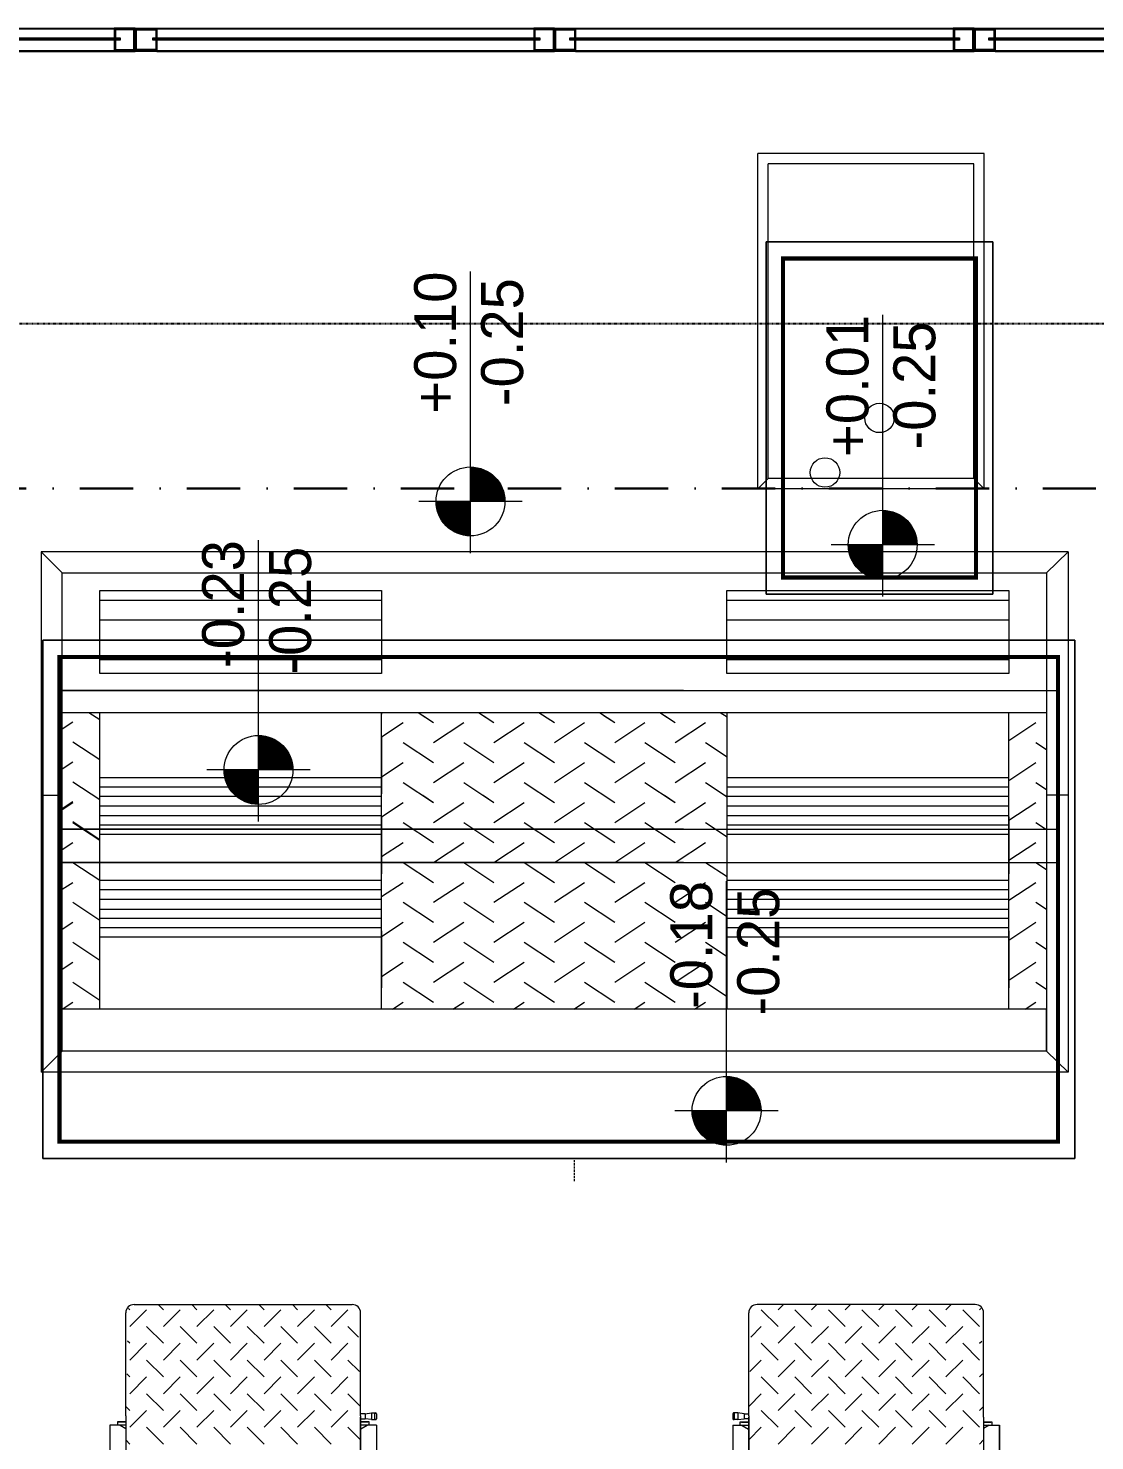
# Model space of a CAD drawing. Extents: x -3709 to 34975, y -230 to 8245.
# Drawn here: x 1614.9 to 1869.1, y 988.8 to 1325.4 of the extents above; entities that cross this region are included whole.
import ezdxf
from ezdxf.enums import TextEntityAlignment as Align

# ---------------------------------------------------------------- set-up
doc = ezdxf.new("R2010")
doc.units = 0
for name, pattern in [('DASHDOT', [25.4, 12.7, -6.35, 0, -6.35]), ('DASHED', [0.75, 0.5, -0.25]), ('DOT2', [0.125, 0, -0.125])]:
    doc.linetypes.add(name, pattern=pattern)
doc.layers.get('0').update_dxf_attribs({"color": 9, "lineweight": 9})
for name, color, linetype, lineweight in [('06D', 9, 'Continuous', 9), ('10', 9, 'Continuous', 9), ('15', 9, 'Continuous', 9), ('20', 9, 'DOT2', 9), ('40', 9, 'Continuous', 9), ('B_Ekipman_Zemin', 155, 'Continuous', 9), ('E-KABLO', 7, 'Continuous', 30)]:
    doc.layers.add(name, color=color, linetype=linetype, lineweight=lineweight)
doc.styles.add('HAS100', font='GOTHIC.TTF', dxfattribs={"height": 200})

# ---------------------------------------------------------------- blocks, each defined once
blk = doc.blocks.new('p-seksiyonel-5851')
at = {"layer": '06D'}
for points in [[(-13.45, 2.7), (-97.66, 2.7)], [(86.65, 2.7), (-3.35, 2.7)], [(186.45, 2.7), (96.65, 2.7)], [(280.97, 2.7), (196.65, 2.7)], [(-13.35, -2.7), (-97.66, -2.7)], [(86.65, -2.7), (-3.35, -2.7)], [(186.45, -2.7), (96.65, -2.7)], [(280.97, -2.7), (196.65, -2.7)]]:
    blk.add_lwpolyline(points, dxfattribs=at)
at = {"layer": '10'}
for points in [[(-13.35, -0.05), (-13.35, -2.7), (-8.35, -2.7), (-8.35, 2.7), (-13.35, 2.7), (-13.35, 0.45)], [(-13.05, -0.05), (-13.05, -2.4), (-8.65, -2.4), (-8.65, 2.4), (-13.05, 2.4), (-13.05, 0.45)], [(-3.35, -0.05), (-3.35, -2.7), (-8.35, -2.7), (-8.35, 2.7), (-3.35, 2.7), (-3.35, 0.45)], [(-3.65, -0.05), (-3.65, -2.4), (-8.05, -2.4), (-8.05, 2.4), (-3.65, 2.4), (-3.65, 0.45)], [(86.65, -0.05), (86.65, -2.7), (91.65, -2.7), (91.65, 2.7), (86.65, 2.7), (86.65, 0.45)], [(86.95, -0.05), (86.95, -2.4), (91.35, -2.4), (91.35, 2.4), (86.95, 2.4), (86.95, 0.45)], [(91.65, 2.7), (96.65, 2.7), (96.65, 0.45)], [(96.65, -0.05), (96.65, -2.7), (91.65, -2.7), (91.65, 2.7)], [(96.65, -0.05), (96.65, -2.7), (91.65, -2.7), (91.65, 2.7), (96.65, 2.7), (96.65, 0.45)], [(96.35, -0.05), (96.35, -2.4), (91.95, -2.4), (91.95, 2.4), (96.35, 2.4), (96.35, 0.45)], [(186.45, -0.05), (186.45, -2.7), (191.65, -2.7), (191.65, 2.7), (186.45, 2.7), (186.45, 0.45)], [(186.75, -0.05), (186.75, -2.4), (191.35, -2.4), (191.35, 2.4), (186.75, 2.4), (186.75, 0.45)], [(191.65, 2.7), (196.65, 2.7), (196.65, 0.45)], [(196.65, -0.05), (196.65, -2.7), (191.65, -2.7), (191.65, 2.7)], [(196.65, -0.05), (196.65, -2.7), (191.65, -2.7), (191.65, 2.7), (196.65, 2.7), (196.65, 0.45)], [(196.35, -0.05), (196.35, -2.4), (191.95, -2.4), (191.95, 2.4), (196.35, 2.4), (196.35, 0.45)]]:
    blk.add_lwpolyline(points, dxfattribs=at)
at = {"layer": '15'}
blk.add_lwpolyline([(-106.05, -0.05), (-11.85, -0.05), (-11.85, 0.45), (-106.05, 0.45), (-106.05, -0.05)], dxfattribs=at)
for points in [[(88.05, 0.45), (-4.85, 0.45), (-4.85, -0.05), (88.05, -0.05)], [(187.44, 0.45), (95.2, 0.45), (95.2, -0.05), (187.44, -0.05)], [(281.96, 0.45), (195.2, 0.45), (195.2, -0.05), (281.96, -0.05)]]:
    blk.add_lwpolyline(points, close=True, dxfattribs=at)
at = {"layer": '20'}
blk.add_lwpolyline([(-116.7, -1.22), (-116.7, -67.69), (299.99, -67.69), (299.99, -1.22)], dxfattribs=at)
at = {"layer": '40'}
blk.add_lwpolyline([(-109.86, -2.7), (293.17, -2.7), (293.17, 2.7), (-109.86, 2.7)], close=True, dxfattribs=at)
blk = doc.blocks.new('4800makaslift')
for p, q in [((14273.2, 12527), (14793.2, 12527)), ((14343, 12514.5), (14330.5, 12527)), ((14423, 12514.5), (14410.5, 12527)), ((14503, 12514.5), (14490.5, 12527)), ((14583, 12514.5), (14570.5, 12527)), ((14663, 12514.5), (14650.5, 12527)), ((14743, 12514.5), (14730.5, 12527)), ((16278.2, 12527), (15758.2, 12527)), ((15808.3, 12514.5), (15820.8, 12527)), ((15888.3, 12514.5), (15900.8, 12527)), ((15968.3, 12514.5), (15980.8, 12527)), ((16048.3, 12514.5), (16060.8, 12527)), ((16128.3, 12514.5), (16140.8, 12527)), ((16208.3, 12514.5), (16220.8, 12527)), ((14253.2, 12261.5), (14253.2, 12507)), ((14263, 12514.5), (14259.7, 12517.8)), ((14263, 12474.5), (14303, 12514.5)), ((14343, 12474.5), (14383, 12514.5)), ((14423, 12474.5), (14463, 12514.5)), ((14503, 12474.5), (14543, 12514.5)), ((14583, 12474.5), (14623, 12514.5)), ((14663, 12474.5), (14703, 12514.5)), ((14743, 12474.5), (14783, 12514.5)), ((14813.2, 12261.5), (14813.2, 12507)), ((15738.2, 12261.5), (15738.2, 12507)), ((15808.3, 12474.5), (15768.3, 12514.5)), ((15888.3, 12474.5), (15848.3, 12514.5)), ((15968.3, 12474.5), (15928.3, 12514.5)), ((16048.3, 12474.5), (16008.3, 12514.5)), ((16128.3, 12474.5), (16088.3, 12514.5)), ((16208.3, 12474.5), (16168.3, 12514.5)), ((16288.3, 12474.5), (16248.3, 12514.5)), ((16288.3, 12514.5), (16291.6, 12517.8)), ((16298.2, 12261.5), (16298.2, 12507)), ((14343, 12434.5), (14303, 12474.5)), ((14423, 12434.5), (14383, 12474.5)), ((14503, 12434.5), (14463, 12474.5)), ((14583, 12434.5), (14543, 12474.5)), ((14663, 12434.5), (14623, 12474.5)), ((14743, 12434.5), (14703, 12474.5)), ((14808.3, 12449.2), (14783, 12474.5)), ((15743, 12449.2), (15768.3, 12474.5)), ((15808.3, 12434.5), (15848.3, 12474.5)), ((15888.3, 12434.5), (15928.3, 12474.5)), ((15968.3, 12434.5), (16008.3, 12474.5)), ((16048.3, 12434.5), (16088.3, 12474.5)), ((16128.3, 12434.5), (16168.3, 12474.5)), ((16208.3, 12434.5), (16248.3, 12474.5)), ((14263, 12434.5), (14257.8, 12439.7)), ((14263, 12394.5), (14303, 12434.5)), ((14343, 12394.5), (14383, 12434.5)), ((14423, 12394.5), (14463, 12434.5)), ((14503, 12394.5), (14543, 12434.5)), ((14583, 12394.5), (14623, 12434.5)), ((14663, 12394.5), (14703, 12434.5)), ((14743, 12394.5), (14783, 12434.5)), ((15808.3, 12394.5), (15768.3, 12434.5)), ((15888.3, 12394.5), (15848.3, 12434.5)), ((15968.3, 12394.5), (15928.3, 12434.5)), ((16048.3, 12394.5), (16008.3, 12434.5)), ((16128.3, 12394.5), (16088.3, 12434.5)), ((16208.3, 12394.5), (16168.3, 12434.5)), ((16288.3, 12394.5), (16248.3, 12434.5)), ((16288.3, 12434.5), (16293.6, 12439.7)), ((14343, 12354.5), (14303, 12394.5)), ((14423, 12354.5), (14383, 12394.5)), ((14503, 12354.5), (14463, 12394.5)), ((14583, 12354.5), (14543, 12394.5)), ((14663, 12354.5), (14623, 12394.5)), ((14743, 12354.5), (14703, 12394.5)), ((14810.3, 12367.1), (14783, 12394.5)), ((15741, 12367.1), (15768.3, 12394.5)), ((15808.3, 12354.5), (15848.3, 12394.5)), ((15888.3, 12354.5), (15928.3, 12394.5)), ((15968.3, 12354.5), (16008.3, 12394.5)), ((16048.3, 12354.5), (16088.3, 12394.5)), ((16128.3, 12354.5), (16168.3, 12394.5)), ((16208.3, 12354.5), (16248.3, 12394.5)), ((14263, 12354.5), (14255.9, 12361.6)), ((14263, 12314.5), (14303, 12354.5)), ((14343, 12314.5), (14383, 12354.5)), ((14423, 12314.5), (14463, 12354.5)), ((14503, 12314.5), (14543, 12354.5)), ((14583, 12314.5), (14623, 12354.5)), ((14663, 12314.5), (14703, 12354.5)), ((14743, 12314.5), (14783, 12354.5)), ((15808.3, 12314.5), (15768.3, 12354.5)), ((15888.3, 12314.5), (15848.3, 12354.5)), ((15968.3, 12314.5), (15928.3, 12354.5)), ((16048.3, 12314.5), (16008.3, 12354.5)), ((16128.3, 12314.5), (16088.3, 12354.5)), ((16208.3, 12314.5), (16168.3, 12354.5)), ((16288.3, 12314.5), (16248.3, 12354.5)), ((16288.3, 12354.5), (16295.5, 12361.6)), ((14343, 12274.5), (14303, 12314.5)), ((14423, 12274.5), (14383, 12314.5)), ((14503, 12274.5), (14463, 12314.5)), ((14583, 12274.5), (14543, 12314.5)), ((14663, 12274.5), (14623, 12314.5)), ((14743, 12274.5), (14703, 12314.5)), ((14812.4, 12285.1), (14783, 12314.5)), ((15739, 12285.1), (15768.3, 12314.5)), ((15808.3, 12274.5), (15848.3, 12314.5)), ((15888.3, 12274.5), (15928.3, 12314.5)), ((15968.3, 12274.5), (16008.3, 12314.5)), ((16048.3, 12274.5), (16088.3, 12314.5)), ((16128.3, 12274.5), (16168.3, 12314.5)), ((16208.3, 12274.5), (16248.3, 12314.5)), ((14253.2, 12258.4), (14253.2, 12100)), ((14253.2, 12258.3), (14253.2, 12130.2)), ((14263, 12274.5), (14254, 12283.5)), ((14303, 12274.5), (14263, 12234.5)), ((14383, 12274.5), (14343, 12234.5)), ((14463, 12274.5), (14423, 12234.5)), ((14543, 12274.5), (14503, 12234.5)), ((14623, 12274.5), (14583, 12234.5)), ((14703, 12274.5), (14663, 12234.5)), ((14783, 12274.5), (14743, 12234.5)), ((14824.1, 12266.5), (14813.2, 12266.5)), ((14813.2, 12261.5), (14813.2, 12129.4)), ((14813.2, 12130.2), (14813.2, 12258.3)), ((14813.2, 12254.5), (14824.1, 12254.5)), ((14824.1, 12266.6), (14839.1, 12268.6)), ((14824.1, 12266.6), (14824.1, 12254.5)), ((14839.1, 12252.6), (14824.1, 12254.5)), ((14839.1, 12268.6), (14849.1, 12268.6)), ((14839.1, 12268.6), (14839.1, 12252.6)), ((14847.1, 12254.6), (14847.1, 12266.6)), ((14851.1, 12266.6), (14851.1, 12254.6)), ((15700.3, 12266.6), (15700.3, 12254.6)), ((15712.3, 12268.6), (15702.3, 12268.6)), ((15704.3, 12254.6), (15704.3, 12266.6)), ((15712.3, 12268.6), (15712.3, 12252.6)), ((15727.3, 12266.6), (15712.3, 12268.6)), ((15712.3, 12252.6), (15727.3, 12254.5)), ((15727.3, 12266.6), (15727.3, 12254.5)), ((15727.3, 12266.5), (15738.2, 12266.5)), ((15738.2, 12254.5), (15727.3, 12254.5)), ((15738.2, 12261.5), (15738.2, 12129.4)), ((15738.2, 12130.2), (15738.2, 12258.3)), ((15768.3, 12274.5), (15808.3, 12234.5)), ((15848.3, 12274.5), (15888.3, 12234.5)), ((15928.3, 12274.5), (15968.3, 12234.5)), ((16008.3, 12274.5), (16048.3, 12234.5)), ((16088.3, 12274.5), (16128.3, 12234.5)), ((16168.3, 12274.5), (16208.3, 12234.5)), ((16248.3, 12274.5), (16288.3, 12234.5)), ((16288.3, 12274.5), (16297.4, 12283.5)), ((16298.2, 12258.4), (16298.2, 12100)), ((16298.2, 12258.3), (16298.2, 12130.2)), ((14253.2, 12239.6), (14215.7, 12239.6)), ((14215.7, 12239.6), (14215.7, 7239.6)), ((14253.2, 12247.6), (14233.2, 12247.6)), ((14233.2, 12247.6), (14233.2, 12239.6)), ((14253.2, 12247), (14235.7, 12247)), ((14239.8, 12239.1), (14253.1, 12231.4)), ((14303, 12234.5), (14343, 12194.5)), ((14383, 12234.5), (14423, 12194.5)), ((14463, 12234.5), (14503, 12194.5)), ((14543, 12234.5), (14583, 12194.5)), ((14623, 12234.5), (14663, 12194.5)), ((14703, 12234.5), (14743, 12194.5)), ((14783, 12234.5), (14813.2, 12204.3)), ((14833.2, 12247.6), (14813.2, 12247.6)), ((14830.7, 12247), (14813.2, 12247)), ((14850.7, 12239.6), (14813.2, 12239.6)), ((14828.4, 12238.4), (14814, 12230.1)), ((14833.2, 12239.6), (14833.2, 12247.6)), ((14839.1, 12252.6), (14849.1, 12252.6)), ((14850.7, 12239.6), (14850.7, 7239.6)), ((15700.7, 12239.6), (15700.7, 7239.6)), ((15700.7, 12239.6), (15738.2, 12239.6)), ((15712.3, 12252.6), (15702.3, 12252.6)), ((15718.2, 12239.6), (15718.2, 12247.6)), ((15718.2, 12247.6), (15738.2, 12247.6)), ((15720.7, 12247), (15738.2, 12247)), ((15722.9, 12238.4), (15737.4, 12230.1)), ((15768.3, 12234.5), (15738.2, 12204.3)), ((15848.3, 12234.5), (15808.3, 12194.5)), ((15928.3, 12234.5), (15888.3, 12194.5)), ((16008.3, 12234.5), (15968.3, 12194.5)), ((16088.3, 12234.5), (16048.3, 12194.5)), ((16168.3, 12234.5), (16128.3, 12194.5)), ((16248.3, 12234.5), (16208.3, 12194.5)), ((16298.2, 12247.6), (16318.2, 12247.6)), ((16298.2, 12247), (16315.7, 12247)), ((16298.2, 12239.6), (16335.7, 12239.6)), ((16311.6, 12239.1), (16298.3, 12231.4)), ((16318.2, 12247.6), (16318.2, 12239.6)), ((16335.7, 12239.6), (16335.7, 10600.3)), ((16335.7, 7239.6), (16335.7, 12239.6)), ((14253.2, 12204.3), (14263, 12194.5)), ((16298.2, 12204.3), (16288.3, 12194.5))]:
    blk.add_line(p, q)
for centre, radius, start, end in [((14273.2, 12507), 20, 90, 180), ((14793.2, 12507), 20, 0, 90), ((15758.2, 12507), 20, 90, 180), ((16278.2, 12507), 20, 360, 90), ((14273.2, 12258.4), 20, 171.1197, 180), ((14849.1, 12266.6), 2, 0, 180), ((14849.1, 12254.6), 2, 180, 0), ((15702.3, 12266.6), 2, 360, 180), ((15702.3, 12254.6), 2, 180, 360), ((16278.2, 12258.4), 20, 360, 8.8803)]:
    blk.add_arc(centre, radius, start, end)
blk = doc.blocks.new('test')
for p, q in [((557660.97, 4356615.75), (557606.97, 4356615.75)), ((557606.97, 4356535.76), (557606.97, 4356615.75)), ((557660.97, 4356535.76), (557660.97, 4356615.75)), ((557658.48, 4356613.25), (557609.47, 4356613.25)), ((557609.47, 4356538.26), (557609.47, 4356613.25)), ((557658.48, 4356538.26), (557658.48, 4356613.25)), ((557609.47, 4356538.26), (557606.97, 4356535.76)), ((557658.48, 4356538.26), (557609.47, 4356538.26)), ((557658.48, 4356538.26), (557660.97, 4356535.76)), ((557660.97, 4356535.76), (557606.97, 4356535.76)), ((557680.97, 4356520.76), (557436.17, 4356520.76)), ((557441.18, 4356515.82), (557436.17, 4356520.76)), ((557680.97, 4356520.76), (557675.81, 4356515.82)), ((557680.97, 4356520.76), (557680.97, 4356396.76)), ((557441.18, 4356515.82), (557675.99, 4356515.82)), ((557441.18, 4356462.83), (557441.18, 4356515.82)), ((557675.81, 4356515.82), (557675.81, 4356462.76)), ((557450.12, 4356491.78), (557450.12, 4356511.57)), ((557450.12, 4356511.57), (557517.32, 4356511.57)), ((557517.32, 4356511.57), (557517.32, 4356491.78)), ((557599.64, 4356491.78), (557599.64, 4356511.57)), ((557599.64, 4356511.57), (557666.84, 4356511.57)), ((557666.84, 4356511.57), (557666.84, 4356491.78)), ((557517.32, 4356509.18), (557450.12, 4356509.18)), ((557666.84, 4356509.18), (557599.64, 4356509.18)), ((557517.32, 4356504.47), (557450.12, 4356504.47)), ((557666.84, 4356504.47), (557599.64, 4356504.47)), ((557517.32, 4356499.76), (557450.12, 4356499.76)), ((557666.84, 4356499.76), (557599.64, 4356499.76)), ((557517.32, 4356495.04), (557450.12, 4356495.04)), ((557666.84, 4356495.04), (557599.64, 4356495.04)), ((557517.32, 4356491.78), (557450.12, 4356491.78)), ((557666.84, 4356491.78), (557599.64, 4356491.78)), ((557441.18, 4356482.52), (557675.81, 4356482.52)), ((557441.18, 4356478.62), (557443.7, 4356480.29)), ((557447.53, 4356482.52), (557450.14, 4356480.8)), ((557450.14, 4356411.77), (557450.14, 4356482.52)), ((557517.33, 4356411.77), (557517.33, 4356482.52)), ((557517.33, 4356482.52), (557517.33, 4356482.13)), ((557517.33, 4356476.69), (557522.48, 4356480.09)), ((557517.33, 4356476.69), (557522.48, 4356480.09)), ((557526, 4356482.52), (557529.68, 4356480.09)), ((557527.11, 4356481.79), (557529.68, 4356480.09)), ((557529.68, 4356475.33), (557536.88, 4356480.09)), ((557529.68, 4356475.33), (557536.88, 4356480.09)), ((557540.41, 4356482.52), (557544.09, 4356480.09)), ((557541.52, 4356481.79), (557544.09, 4356480.09)), ((557544.09, 4356475.33), (557551.29, 4356480.09)), ((557544.09, 4356475.33), (557551.29, 4356480.09)), ((557554.82, 4356482.52), (557558.5, 4356480.09)), ((557555.92, 4356481.79), (557558.5, 4356480.09)), ((557558.5, 4356475.33), (557565.7, 4356480.09)), ((557558.5, 4356475.33), (557565.7, 4356480.09)), ((557569.22, 4356482.52), (557572.9, 4356480.09)), ((557570.33, 4356481.79), (557572.9, 4356480.09)), ((557572.9, 4356475.33), (557580.1, 4356480.09)), ((557572.9, 4356475.33), (557580.1, 4356480.09)), ((557583.63, 4356482.52), (557587.31, 4356480.09)), ((557584.74, 4356481.79), (557587.31, 4356480.09)), ((557587.31, 4356475.33), (557594.51, 4356480.09)), ((557587.31, 4356475.33), (557594.51, 4356480.09)), ((557598.04, 4356482.52), (557599.66, 4356481.45)), ((557599.14, 4356481.79), (557599.66, 4356481.45)), ((557599.66, 4356411.77), (557599.66, 4356482.52)), ((557599.66, 4356482.13), (557599.66, 4356482.52)), ((557666.85, 4356411.77), (557666.85, 4356482.52)), ((557666.85, 4356475.84), (557673.28, 4356480.09)), ((557517.33, 4356476.69), (557517.33, 4356463.1)), ((557599.66, 4356463.1), (557599.66, 4356476.69)), ((557443.7, 4356475.53), (557450.14, 4356471.28)), ((557522.48, 4356475.33), (557529.68, 4356470.58)), ((557522.48, 4356475.33), (557529.68, 4356470.58)), ((557536.88, 4356475.33), (557544.09, 4356470.58)), ((557536.88, 4356475.33), (557544.09, 4356470.58)), ((557551.29, 4356475.33), (557558.5, 4356470.58)), ((557551.29, 4356475.33), (557558.5, 4356470.58)), ((557565.7, 4356475.33), (557572.9, 4356470.58)), ((557565.7, 4356475.33), (557572.9, 4356470.58)), ((557580.1, 4356475.33), (557587.31, 4356470.58)), ((557580.1, 4356475.33), (557587.31, 4356470.58)), ((557594.51, 4356475.33), (557599.66, 4356471.94)), ((557594.51, 4356475.33), (557599.66, 4356471.94)), ((557673.28, 4356475.33), (557675.81, 4356473.67)), ((557441.18, 4356469.11), (557443.7, 4356470.77)), ((557517.33, 4356467.18), (557522.48, 4356470.58)), ((557529.68, 4356465.82), (557536.88, 4356470.58)), ((557544.09, 4356465.82), (557551.29, 4356470.58)), ((557558.5, 4356465.82), (557565.7, 4356470.58)), ((557572.9, 4356465.82), (557580.1, 4356470.58)), ((557587.31, 4356465.82), (557594.51, 4356470.58)), ((557666.85, 4356466.33), (557673.28, 4356470.58)), ((557443.7, 4356466.01), (557450.14, 4356461.76)), ((557450.14, 4356467.03), (557517.33, 4356467.03)), ((557599.66, 4356467.03), (557666.85, 4356467.03)), ((557436.16, 4356462.83), (557441.18, 4356462.76)), ((557441.17, 4356411.75), (557441.18, 4356462.76)), ((557441.18, 4356401.81), (557441.18, 4356462.76)), ((557450.14, 4356464.76), (557517.33, 4356464.76)), ((557517.33, 4356462.5), (557450.14, 4356462.5)), ((557522.48, 4356465.82), (557529.68, 4356461.06)), ((557527.11, 4356462.76), (557529.68, 4356461.06)), ((557536.88, 4356465.82), (557544.09, 4356461.06)), ((557541.52, 4356462.76), (557544.09, 4356461.06)), ((557551.29, 4356465.82), (557558.5, 4356461.06)), ((557555.92, 4356462.76), (557558.5, 4356461.06)), ((557565.7, 4356465.82), (557572.9, 4356461.06)), ((557570.33, 4356462.76), (557572.9, 4356461.06)), ((557580.1, 4356465.82), (557587.31, 4356461.06)), ((557584.74, 4356462.76), (557587.31, 4356461.06)), ((557594.51, 4356465.82), (557599.66, 4356462.42)), ((557599.14, 4356462.76), (557599.66, 4356462.42)), ((557599.66, 4356464.76), (557666.85, 4356464.76)), ((557666.85, 4356462.5), (557599.66, 4356462.5)), ((557673.28, 4356465.82), (557675.81, 4356464.15)), ((557675.81, 4356462.76), (557675.81, 4356401.81)), ((557675.81, 4356462.76), (557675.81, 4356411.8)), ((557680.97, 4356462.76), (557675.81, 4356462.76)), ((557441.18, 4356459.59), (557443.7, 4356461.25)), ((557441.18, 4356459.39), (557443.7, 4356461.06)), ((557450.14, 4356460.23), (557517.33, 4356460.23)), ((557517.33, 4356457.66), (557522.48, 4356461.06)), ((557517.33, 4356457.66), (557522.48, 4356461.06)), ((557529.68, 4356456.3), (557536.88, 4356461.06)), ((557529.68, 4356456.3), (557536.88, 4356461.06)), ((557544.09, 4356456.3), (557551.29, 4356461.06)), ((557544.09, 4356456.3), (557551.29, 4356461.06)), ((557558.5, 4356456.3), (557565.7, 4356461.06)), ((557558.5, 4356456.3), (557565.7, 4356461.06)), ((557572.9, 4356456.3), (557580.1, 4356461.06)), ((557572.9, 4356456.3), (557580.1, 4356461.06)), ((557587.31, 4356456.3), (557594.51, 4356461.06)), ((557587.31, 4356456.3), (557594.51, 4356461.06)), ((557599.66, 4356460.23), (557666.85, 4356460.23)), ((557666.85, 4356456.81), (557673.28, 4356461.06)), ((557666.85, 4356456.81), (557673.28, 4356461.06)), ((557443.7, 4356456.5), (557450.14, 4356452.25)), ((557443.7, 4356456.3), (557450.14, 4356452.05)), ((557450.14, 4356457.96), (557517.33, 4356457.96)), ((557450.14, 4356444.06), (557450.14, 4356457.66)), ((557517.33, 4356457.66), (557517.33, 4356444.06)), ((557522.48, 4356456.3), (557529.68, 4356451.54)), ((557522.48, 4356456.3), (557529.68, 4356451.54)), ((557536.88, 4356456.3), (557544.09, 4356451.54)), ((557536.88, 4356456.3), (557544.09, 4356451.54)), ((557551.29, 4356456.3), (557558.5, 4356451.54)), ((557551.29, 4356456.3), (557558.5, 4356451.54)), ((557565.7, 4356456.3), (557572.9, 4356451.54)), ((557565.7, 4356456.3), (557572.9, 4356451.54)), ((557580.1, 4356456.3), (557587.31, 4356451.54)), ((557580.1, 4356456.3), (557587.31, 4356451.54)), ((557594.51, 4356456.3), (557599.66, 4356452.9)), ((557594.51, 4356456.3), (557599.66, 4356452.9)), ((557599.66, 4356457.96), (557666.85, 4356457.96)), ((557599.66, 4356444.06), (557599.66, 4356457.66)), ((557666.85, 4356457.66), (557666.85, 4356444.06)), ((557673.28, 4356456.3), (557675.81, 4356454.63)), ((557450.14, 4356455.7), (557517.33, 4356455.7)), ((557517.33, 4356453.43), (557450.14, 4356453.43)), ((557599.66, 4356455.7), (557666.85, 4356455.7)), ((557666.85, 4356453.43), (557599.66, 4356453.43)), ((557441.18, 4356449.87), (557443.7, 4356451.54)), ((557517.33, 4356448.14), (557522.48, 4356451.54)), ((557529.68, 4356446.78), (557536.88, 4356451.54)), ((557544.09, 4356446.78), (557551.29, 4356451.54)), ((557558.5, 4356446.78), (557565.7, 4356451.54)), ((557572.9, 4356446.78), (557580.1, 4356451.54)), ((557587.31, 4356446.78), (557594.51, 4356451.54)), ((557666.85, 4356447.29), (557673.28, 4356451.54)), ((557443.7, 4356446.78), (557450.14, 4356442.53)), ((557522.48, 4356446.78), (557529.68, 4356442.02)), ((557536.88, 4356446.78), (557544.09, 4356442.02)), ((557551.29, 4356446.78), (557558.5, 4356442.02)), ((557565.7, 4356446.78), (557572.9, 4356442.02)), ((557580.1, 4356446.78), (557587.31, 4356442.02)), ((557594.51, 4356446.78), (557599.66, 4356443.38)), ((557673.28, 4356446.78), (557675.81, 4356445.12)), ((557450.14, 4356442.57), (557517.33, 4356442.57)), ((557599.66, 4356442.57), (557666.85, 4356442.57)), ((557441.18, 4356440.36), (557443.7, 4356442.02)), ((557450.14, 4356440.31), (557517.33, 4356440.31)), ((557517.33, 4356438.62), (557522.48, 4356442.02)), ((557529.68, 4356437.26), (557536.88, 4356442.02)), ((557544.09, 4356437.26), (557551.29, 4356442.02)), ((557558.5, 4356437.26), (557565.7, 4356442.02)), ((557572.9, 4356437.26), (557580.1, 4356442.02)), ((557587.31, 4356437.26), (557594.51, 4356442.02)), ((557599.66, 4356440.31), (557666.85, 4356440.31)), ((557666.85, 4356437.77), (557673.28, 4356442.02)), ((557443.7, 4356437.26), (557450.14, 4356433.01)), ((557450.14, 4356438.04), (557517.33, 4356438.04)), ((557450.14, 4356435.6), (557517.33, 4356435.6)), ((557522.48, 4356437.26), (557529.68, 4356432.5)), ((557536.88, 4356437.26), (557544.09, 4356432.5)), ((557551.29, 4356437.26), (557558.5, 4356432.5)), ((557565.7, 4356437.26), (557572.9, 4356432.5)), ((557580.1, 4356437.26), (557587.31, 4356432.5)), ((557594.51, 4356437.26), (557599.66, 4356433.86)), ((557599.66, 4356438.04), (557666.85, 4356438.04)), ((557599.66, 4356435.6), (557666.85, 4356435.6)), ((557673.28, 4356437.26), (557675.81, 4356435.6)), ((557441.18, 4356430.84), (557443.7, 4356432.5)), ((557450.14, 4356433.51), (557517.33, 4356433.51)), ((557517.33, 4356429.11), (557522.48, 4356432.5)), ((557529.68, 4356427.75), (557536.88, 4356432.5)), ((557544.09, 4356427.75), (557551.29, 4356432.5)), ((557558.5, 4356427.75), (557565.7, 4356432.5)), ((557572.9, 4356427.75), (557580.1, 4356432.5)), ((557587.31, 4356427.75), (557594.51, 4356432.5)), ((557599.66, 4356433.51), (557666.85, 4356433.51)), ((557666.85, 4356428.26), (557673.28, 4356432.5)), ((557450.14, 4356431.24), (557517.33, 4356431.24)), ((557450.14, 4356416.87), (557450.14, 4356430.46)), ((557517.33, 4356428.97), (557450.14, 4356428.97)), ((557517.33, 4356430.46), (557517.33, 4356416.87)), ((557599.66, 4356431.24), (557666.85, 4356431.24)), ((557599.66, 4356416.87), (557599.66, 4356430.46)), ((557666.85, 4356428.97), (557599.66, 4356428.97)), ((557666.85, 4356430.46), (557666.85, 4356416.87)), ((557443.7, 4356427.75), (557450.14, 4356423.5)), ((557522.48, 4356427.75), (557529.68, 4356422.99)), ((557536.88, 4356427.75), (557544.09, 4356422.99)), ((557551.29, 4356427.75), (557558.5, 4356422.99)), ((557565.7, 4356427.75), (557572.9, 4356422.99)), ((557580.1, 4356427.75), (557587.31, 4356422.99)), ((557594.51, 4356427.75), (557599.66, 4356424.35)), ((557673.28, 4356427.75), (557675.81, 4356426.08)), ((557441.18, 4356421.32), (557443.7, 4356422.99)), ((557517.33, 4356419.59), (557522.48, 4356422.99)), ((557529.68, 4356418.23), (557536.88, 4356422.99)), ((557544.09, 4356418.23), (557551.29, 4356422.99)), ((557558.5, 4356418.23), (557565.7, 4356422.99)), ((557572.9, 4356418.23), (557580.1, 4356422.99)), ((557587.31, 4356418.23), (557594.51, 4356422.99)), ((557666.85, 4356418.74), (557673.28, 4356422.99)), ((557443.7, 4356418.23), (557450.14, 4356413.98)), ((557522.48, 4356418.23), (557529.68, 4356413.47)), ((557536.88, 4356418.23), (557544.09, 4356413.47)), ((557551.29, 4356418.23), (557558.5, 4356413.47)), ((557565.7, 4356418.23), (557572.9, 4356413.47)), ((557580.1, 4356418.23), (557587.31, 4356413.47)), ((557594.51, 4356418.23), (557599.66, 4356414.83)), ((557673.28, 4356418.23), (557675.81, 4356416.56)), ((557441.18, 4356411.8), (557443.7, 4356413.47)), ((557519.91, 4356411.77), (557522.48, 4356413.47)), ((557534.31, 4356411.77), (557536.88, 4356413.47)), ((557548.72, 4356411.77), (557551.29, 4356413.47)), ((557563.13, 4356411.77), (557565.7, 4356413.47)), ((557577.53, 4356411.77), (557580.1, 4356413.47)), ((557591.94, 4356411.77), (557594.51, 4356413.47)), ((557670.71, 4356411.77), (557673.28, 4356413.47)), ((557675.81, 4356411.77), (557441.18, 4356411.77)), ((557675.81, 4356411.77), (557441.18, 4356411.77)), ((557675.81, 4356401.81), (557675.81, 4356411.8)), ((557441.18, 4356401.81), (557436.17, 4356396.76)), ((557675.81, 4356401.81), (557441.18, 4356401.81)), ((557675.81, 4356401.81), (557680.97, 4356396.76)), ((557680.97, 4356396.76), (557436.17, 4356396.76))]:
    blk.add_line(p, q)
at = {"lineweight": 0}
blk.add_line((557436.17, 4356520.76), (557436.17, 4356396.76), dxfattribs=at)
blk = doc.blocks.new('*U543')
for p, q in [((0, -123.2), (0, 123.2)), ((-123.2, 0), (547.7, 0))]:
    blk.add_line(p, q)
at = {"const_width": 82.1}
for points in [[(0, 41.1, 0.414214), (-41.1, 0, 0.414214)], [(0, -41.1, 0.414214), (41.1, 0, 0.414214)]]:
    blk.add_lwpolyline(points, format="xyb", dxfattribs=at)
blk.add_circle((0, 0), 82.1)
at = {"style": 'HAS100'}
for tag, p in [('%%P0.00', (547.7, 34.2)), ('-0.07', (531.9, -125.4))]:
    blk.add_attdef(tag, text='', height=100, dxfattribs=at).set_placement(p, align=Align.RIGHT)

msp = doc.modelspace()

# ---------------------------------------------------------------- linework, layer by layer
for points in [[(1790.84, 1190.52), (1844.84, 1190.52), (1844.84, 1274.52), (1790.84, 1274.52), (1790.84, 1190.52)], [(1860.38, 1060.04), (1860.38, 1175.54)]]:
    msp.add_lwpolyline(points)
for points in [[(1790.84, 1274.52), (1844.84, 1274.52), (1844.84, 1190.52), (1790.84, 1190.52)], [(1618.38, 1056.04), (1864.38, 1056.04), (1864.38, 1179.54), (1618.38, 1179.54)], [(1618.38, 1179.54), (1864.38, 1179.54), (1864.38, 1056.04), (1618.38, 1056.04)]]:
    msp.add_lwpolyline(points, close=True)
at = {"const_width": 1}
msp.add_lwpolyline([(1794.84, 1194.52), (1840.84, 1194.52), (1840.84, 1270.52), (1794.84, 1270.52)], close=True, dxfattribs=at)
msp.add_lwpolyline([(1622.38, 1060.04), (1860.38, 1060.04), (1860.38, 1175.54), (1622.38, 1175.54), (1622.38, 1060.04)], dxfattribs=at)
at = {"ltscale": 0.1}
for points in [[(1771.13, 1167.54), (1771.13, 1167.54), (1622.38, 1167.54), (1860.38, 1167.54)], [(1771.13, 1134.54), (1771.13, 1134.54), (1622.38, 1134.54), (1860.38, 1134.54)], [(1771.13, 1126.54), (1771.13, 1126.54), (1622.38, 1126.54), (1860.38, 1126.54)]]:
    msp.add_lwpolyline(points, dxfattribs=at)
at = {"linetype": 'DASHED', "lineweight": 0}
msp.add_lwpolyline([(1745.03, 1055.64), (1745.03, 1050.64)], dxfattribs=at)
for centre in [(1817.84, 1232.52), (1804.84, 1219.52)]:
    msp.add_circle(centre, 3.5)
at = {"layer": 'E-KABLO', "color": 6, "linetype": 'DASHDOT'}
msp.add_line((3118.94, 1215.72), (729.02, 1215.72), dxfattribs=at)

# ---------------------------------------------------------------- block references
at = {"xscale": -1}
for p in [(1832.05, 1322.69), (1832.05, 1322.59)]:
    msp.add_blockref('p-seksiyonel-5851', p, dxfattribs=at)
at = {"xscale": 0.1, "yscale": 0.1, "zscale": 0.1, "rotation": 90}
for p, values in [((1720.33, 1212.63), {'-0.07': '-0.25', '%%P0.00': '+0.10'}), ((1818.6, 1202.3), {'-0.07': '-0.25', '%%P0.00': '+0.01'}), ((1669.79, 1148.64), {'-0.07': '-0.25', '%%P0.00': '-0.23'}), ((1781.38, 1067.4), {'-0.07': '-0.25', '%%P0.00': '-0.18'})]:
    msp.add_blockref('*U543', p, dxfattribs=at).add_auto_attribs(values)
at = {"layer": 'B_Ekipman_Zemin'}
msp.add_blockref('test', (-555818.17, -4355320.17), dxfattribs=at)
at = {"layer": 'B_Ekipman_Zemin', "xscale": 0.1, "yscale": 0.1, "zscale": 0.1}
msp.add_blockref('4800makaslift', (212.83, -231.46), dxfattribs=at)

doc.saveas('drawing.dxf')
